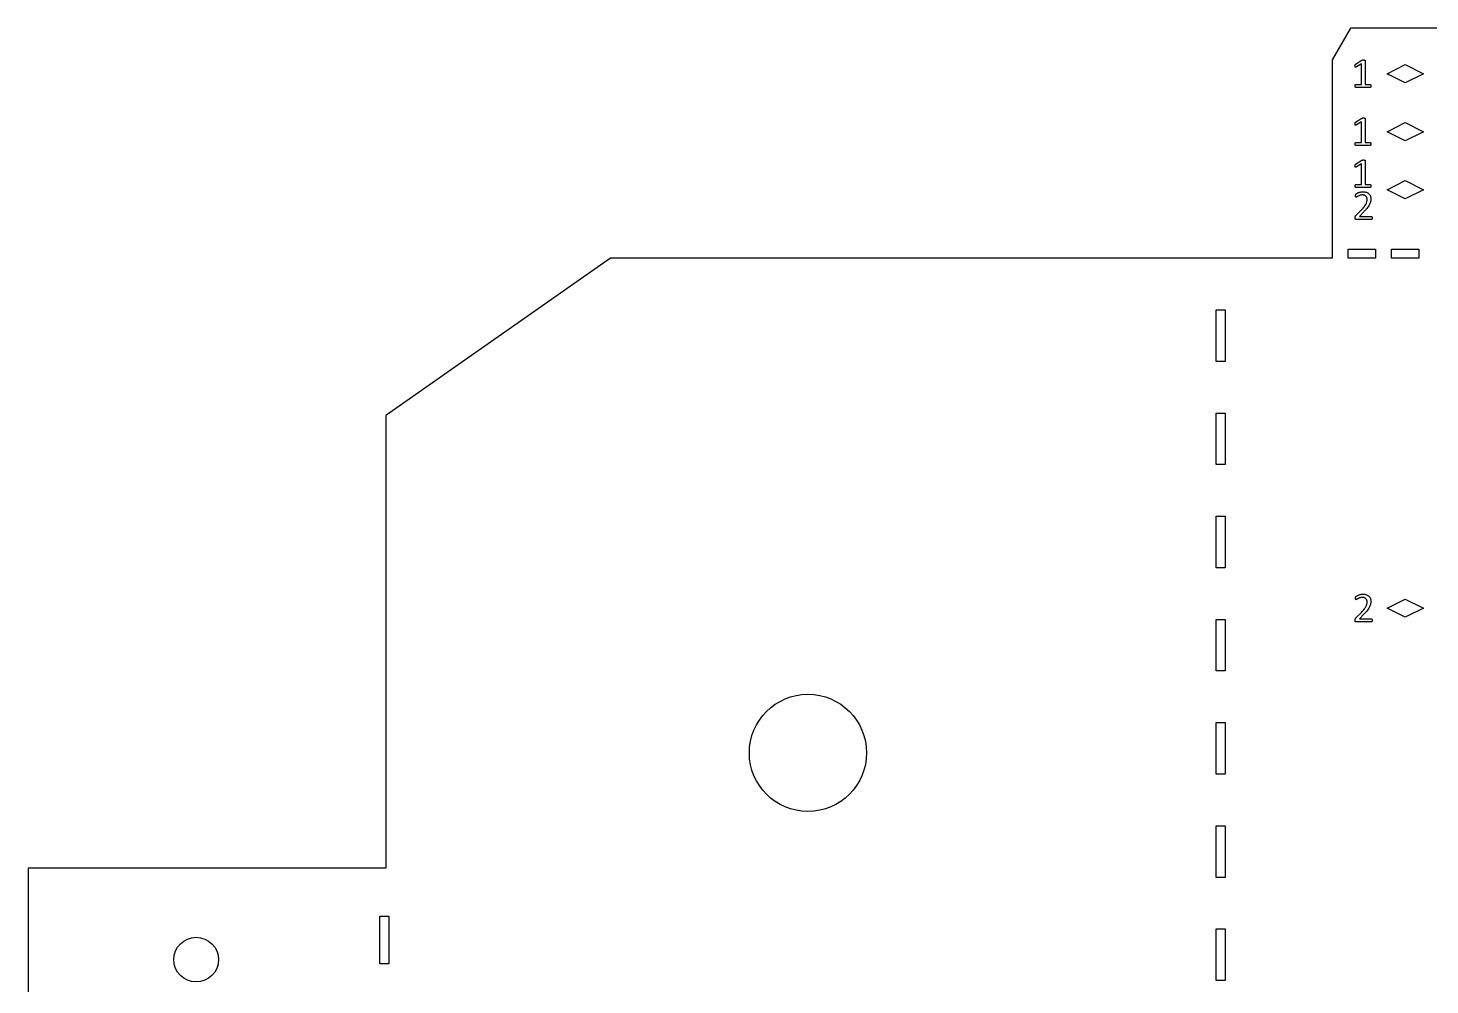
# Model space of a CAD drawing. Header units: inches. Extents: x 81.2 to 93.2, y 89.1 to 102.6.
# Drawn here: x 81.22 to 87.27, y 98.5 to 102.62 of the extents above; entities that cross this region are included whole.
import ezdxf

# ---------------------------------------------------------------- set-up
doc = ezdxf.new("R2010")
doc.units = ezdxf.units.IN
doc.header["$MEASUREMENT"] = 0
doc.layers.add('SCRIBE', color=5, linetype='Continuous')

msp = doc.modelspace()

# ---------------------------------------------------------------- linework, layer by layer
for p, q in [((86.9231, 102.6233), (86.8444, 102.4869)), ((87.3956, 102.6233), (86.9231, 102.6233)), ((86.8444, 102.4869), (86.8444, 101.6312)), ((83.7347, 101.6312), (82.7672, 100.9537)), ((86.8444, 101.6312), (83.7347, 101.6312)), ((82.7672, 100.9537), (82.7672, 99.0023)), ((82.7672, 99.0023), (81.2249, 99.0023)), ((81.2249, 99.0023), (81.2249, 97.1519))]:
    msp.add_line(p, q)
for points in [[(87.2381, 102.4264), (87.1594, 102.3871), (87.0806, 102.4264), (87.1594, 102.4658)], [(87.2381, 102.1764), (87.1594, 102.1371), (87.0806, 102.1764), (87.1594, 102.2158)], [(87.2381, 101.9264), (87.1594, 101.8871), (87.0806, 101.9264), (87.1594, 101.9658)], [(86.9133, 101.6312), (86.9133, 101.6705), (87.0314, 101.6705), (87.0314, 101.6312)], [(87.1003, 101.6312), (87.1003, 101.6705), (87.2184, 101.6705), (87.2184, 101.6312)], [(86.3838, 101.1865), (86.3444, 101.1865), (86.3444, 101.4088), (86.3838, 101.4088)], [(86.3838, 100.7419), (86.3444, 100.7419), (86.3444, 100.9642), (86.3838, 100.9642)], [(86.3838, 100.2972), (86.3444, 100.2972), (86.3444, 100.5195), (86.3838, 100.5195)], [(87.1594, 100.0839), (87.0806, 100.1233), (87.1594, 100.1627), (87.2381, 100.1233)], [(86.3838, 99.8526), (86.3444, 99.8526), (86.3444, 100.0749), (86.3838, 100.0749)], [(86.3838, 99.4079), (86.3444, 99.4079), (86.3444, 99.6302), (86.3838, 99.6302)], [(86.3838, 98.9633), (86.3444, 98.9633), (86.3444, 99.1856), (86.3838, 99.1856)], [(82.78, 98.5911), (82.7406, 98.5911), (82.7406, 98.7967), (82.78, 98.7967)], [(86.3838, 98.5186), (86.3444, 98.5186), (86.3444, 98.7409), (86.3838, 98.7409)]]:
    msp.add_lwpolyline(points, close=True)
for centre, radius in [((84.5854, 99.4996), 0.2525), ((81.9493, 98.6086), 0.0962)]:
    msp.add_circle(centre, radius)
at = {"layer": 'SCRIBE'}
for p, q in [((86.9454, 102.4673), (86.9725, 102.4847)), ((86.9711, 102.4693), (86.9484, 102.4558)), ((86.9711, 102.3799), (86.9711, 102.4693)), ((86.9867, 102.4832), (86.9867, 102.3799)), ((86.9465, 102.3799), (86.9711, 102.3799)), ((87.008, 102.3674), (86.9465, 102.3674)), ((86.9867, 102.3799), (87.008, 102.3799)), ((86.9454, 102.2173), (86.9725, 102.2347)), ((86.9711, 102.2193), (86.9484, 102.2058)), ((86.9711, 102.1299), (86.9711, 102.2193)), ((86.9867, 102.2332), (86.9867, 102.1299)), ((86.9465, 102.1299), (86.9711, 102.1299)), ((87.008, 102.1174), (86.9465, 102.1174)), ((86.9867, 102.1299), (87.008, 102.1299)), ((86.9454, 102.0362), (86.9725, 102.0536)), ((86.9711, 102.0382), (86.9484, 102.0247)), ((86.9711, 101.9488), (86.9711, 102.0382)), ((86.9867, 102.0521), (86.9867, 101.9488)), ((86.9465, 101.9488), (86.9711, 101.9488)), ((87.008, 101.9363), (86.9465, 101.9363)), ((86.9867, 101.9488), (87.008, 101.9488)), ((86.9466, 101.8152), (86.9701, 101.8394)), ((87.013, 101.7985), (86.948, 101.7985)), ((86.9803, 101.8312), (86.9617, 101.8118)), ((86.9617, 101.8118), (87.0129, 101.8118)), ((86.9466, 100.081), (86.9701, 100.1051)), ((86.9803, 100.0969), (86.9617, 100.0775)), ((87.013, 100.0642), (86.948, 100.0642)), ((86.9617, 100.0775), (87.0129, 100.0775))]:
    msp.add_line(p, q, dxfattribs=at)
for points, knots in [([(86.9428, 102.4605), (86.9428, 102.461), (86.9428, 102.4619), (86.9429, 102.4627), (86.943, 102.4631)], [0, 0, 0, 0, 0.003635647, 0.006704337, 0.006704337, 0.006704337, 0.006704337]), ([(86.943, 102.4571), (86.943, 102.4576), (86.9428, 102.4587), (86.9428, 102.4599), (86.9428, 102.4605)], [0, 0, 0, 0, 0.003946863, 0.008795165, 0.008795165, 0.008795165, 0.008795165]), ([(86.943, 102.4631), (86.943, 102.4635), (86.9431, 102.4641), (86.9433, 102.4647), (86.9434, 102.465)], [0, 0, 0, 0, 0.002575071, 0.004738533, 0.004738533, 0.004738533, 0.004738533]), ([(86.9439, 102.4551), (86.9437, 102.4554), (86.9433, 102.4559), (86.9431, 102.4567), (86.943, 102.4571)], [0, 0, 0, 0, 0.002408271, 0.005494948, 0.005494948, 0.005494948, 0.005494948]), ([(86.9434, 102.465), (86.9435, 102.4652), (86.9437, 102.4657), (86.944, 102.466), (86.9441, 102.4662)], [0, 0, 0, 0, 0.001922331, 0.00379734, 0.00379734, 0.00379734, 0.00379734]), ([(86.9456, 102.4547), (86.9453, 102.4547), (86.9446, 102.4546), (86.9441, 102.4549), (86.9439, 102.4551)], [0, 0, 0, 0, 0.002394407, 0.004523946, 0.004523946, 0.004523946, 0.004523946]), ([(86.9441, 102.4662), (86.9443, 102.4664), (86.9447, 102.4668), (86.9452, 102.4672), (86.9454, 102.4673)], [0, 0, 0, 0, 0.002020261, 0.004351097, 0.004351097, 0.004351097, 0.004351097]), ([(86.9484, 102.4558), (86.9478, 102.4555), (86.947, 102.4551), (86.946, 102.4548), (86.9456, 102.4547)], [0, 0, 0, 0, 0.004361875, 0.007583489, 0.007583489, 0.007583489, 0.007583489]), ([(86.9725, 102.4847), (86.9727, 102.4848), (86.9729, 102.485), (86.9733, 102.4851), (86.9734, 102.4851)], [0, 0, 0, 0, 0.001217018, 0.002588348, 0.002588348, 0.002588348, 0.002588348]), ([(86.9734, 102.4851), (86.9736, 102.4852), (86.9741, 102.4853), (86.9745, 102.4854), (86.9748, 102.4855)], [0, 0, 0, 0, 0.001624634, 0.003583621, 0.003583621, 0.003583621, 0.003583621]), ([(86.9748, 102.4855), (86.9751, 102.4856), (86.9757, 102.4857), (86.9764, 102.4857), (86.9767, 102.4857)], [0, 0, 0, 0, 0.002281035, 0.004885038, 0.004885038, 0.004885038, 0.004885038]), ([(86.9767, 102.4857), (86.9771, 102.4857), (86.978, 102.4858), (86.9789, 102.4858), (86.9794, 102.4858)], [0, 0, 0, 0, 0.003116588, 0.006924391, 0.006924391, 0.006924391, 0.006924391]), ([(86.9794, 102.4858), (86.9801, 102.4858), (86.9813, 102.4858), (86.9825, 102.4856), (86.9831, 102.4856)], [0, 0, 0, 0, 0.005078226, 0.009246472, 0.009246472, 0.009246472, 0.009246472]), ([(86.9831, 102.4856), (86.9835, 102.4855), (86.9843, 102.4854), (86.985, 102.4852), (86.9853, 102.4851)], [0, 0, 0, 0, 0.003333809, 0.005917274, 0.005917274, 0.005917274, 0.005917274]), ([(86.9853, 102.4851), (86.9856, 102.485), (86.986, 102.4848), (86.9863, 102.4844), (86.9864, 102.4843)], [0, 0, 0, 0, 0.001961542, 0.00351388, 0.00351388, 0.00351388, 0.00351388]), ([(86.9864, 102.4843), (86.9865, 102.4841), (86.9867, 102.4838), (86.9867, 102.4834), (86.9867, 102.4832)], [0, 0, 0, 0, 0.001398093, 0.002764863, 0.002764863, 0.002764863, 0.002764863]), ([(86.9433, 102.3736), (86.9433, 102.3741), (86.9433, 102.375), (86.9435, 102.3759), (86.9435, 102.3764)], [0, 0, 0, 0, 0.003869234, 0.007198451, 0.007198451, 0.007198451, 0.007198451]), ([(86.9435, 102.3707), (86.9435, 102.3711), (86.9433, 102.3721), (86.9433, 102.373), (86.9433, 102.3736)], [0, 0, 0, 0, 0.003386191, 0.007428381, 0.007428381, 0.007428381, 0.007428381]), ([(86.9435, 102.3764), (86.9436, 102.3767), (86.9438, 102.3774), (86.9441, 102.378), (86.9442, 102.3783)], [0, 0, 0, 0, 0.002848912, 0.005265441, 0.005265441, 0.005265441, 0.005265441]), ([(86.9443, 102.3687), (86.9442, 102.369), (86.9438, 102.3696), (86.9436, 102.3703), (86.9435, 102.3707)], [0, 0, 0, 0, 0.00241293, 0.005250574, 0.005250574, 0.005250574, 0.005250574]), ([(86.9442, 102.3783), (86.9444, 102.3786), (86.9446, 102.379), (86.945, 102.3794), (86.9452, 102.3795)], [0, 0, 0, 0, 0.002080151, 0.00395847, 0.00395847, 0.00395847, 0.00395847]), ([(86.9454, 102.3677), (86.9452, 102.3678), (86.9448, 102.3681), (86.9445, 102.3685), (86.9443, 102.3687)], [0, 0, 0, 0, 0.001725476, 0.003775369, 0.003775369, 0.003775369, 0.003775369]), ([(86.9452, 102.3795), (86.9454, 102.3796), (86.9458, 102.3799), (86.9463, 102.3799), (86.9465, 102.3799)], [0, 0, 0, 0, 0.001767391, 0.003546057, 0.003546057, 0.003546057, 0.003546057]), ([(86.9465, 102.3674), (86.9463, 102.3674), (86.9459, 102.3674), (86.9455, 102.3676), (86.9454, 102.3677)], [0, 0, 0, 0, 0.001570728, 0.003135079, 0.003135079, 0.003135079, 0.003135079]), ([(87.008, 102.3799), (87.0082, 102.3799), (87.0087, 102.3799), (87.0091, 102.3796), (87.0093, 102.3795)], [0, 0, 0, 0, 0.001807211, 0.003652688, 0.003652688, 0.003652688, 0.003652688]), ([(87.0092, 102.3677), (87.009, 102.3676), (87.0086, 102.3674), (87.0082, 102.3674), (87.008, 102.3674)], [0, 0, 0, 0, 0.00164449, 0.003243828, 0.003243828, 0.003243828, 0.003243828]), ([(87.0102, 102.3687), (87.0101, 102.3685), (87.0098, 102.3681), (87.0094, 102.3678), (87.0092, 102.3677)], [0, 0, 0, 0, 0.002013859, 0.003785026, 0.003785026, 0.003785026, 0.003785026]), ([(87.0093, 102.3795), (87.0095, 102.3794), (87.01, 102.379), (87.0102, 102.3786), (87.0104, 102.3783)], [0, 0, 0, 0, 0.001942998, 0.004039286, 0.004039286, 0.004039286, 0.004039286]), ([(87.011, 102.3707), (87.0109, 102.3703), (87.0107, 102.3696), (87.0104, 102.369), (87.0102, 102.3687)], [0, 0, 0, 0, 0.002829272, 0.005203089, 0.005203089, 0.005203089, 0.005203089]), ([(87.0104, 102.3783), (87.0105, 102.378), (87.0108, 102.3774), (87.0109, 102.3767), (87.011, 102.3764)], [0, 0, 0, 0, 0.002405307, 0.005231788, 0.005231788, 0.005231788, 0.005231788]), ([(87.011, 102.3764), (87.0111, 102.3759), (87.0112, 102.375), (87.0112, 102.3741), (87.0112, 102.3736)], [0, 0, 0, 0, 0.003316823, 0.007184874, 0.007184874, 0.007184874, 0.007184874]), ([(87.0112, 102.3736), (87.0112, 102.373), (87.0112, 102.3721), (87.011, 102.3711), (87.011, 102.3707)], [0, 0, 0, 0, 0.00404219, 0.007428381, 0.007428381, 0.007428381, 0.007428381]), ([(86.9428, 102.2105), (86.9428, 102.211), (86.9428, 102.2119), (86.9429, 102.2127), (86.943, 102.2131)], [0, 0, 0, 0, 0.003635647, 0.006704337, 0.006704337, 0.006704337, 0.006704337]), ([(86.943, 102.2071), (86.943, 102.2076), (86.9428, 102.2087), (86.9428, 102.2099), (86.9428, 102.2105)], [0, 0, 0, 0, 0.003946863, 0.008795165, 0.008795165, 0.008795165, 0.008795165]), ([(86.943, 102.2131), (86.943, 102.2135), (86.9431, 102.2141), (86.9433, 102.2147), (86.9434, 102.215)], [0, 0, 0, 0, 0.002575071, 0.004738533, 0.004738533, 0.004738533, 0.004738533]), ([(86.9434, 102.215), (86.9435, 102.2152), (86.9437, 102.2157), (86.944, 102.216), (86.9441, 102.2162)], [0, 0, 0, 0, 0.001922331, 0.00379734, 0.00379734, 0.00379734, 0.00379734]), ([(86.9441, 102.2162), (86.9443, 102.2164), (86.9447, 102.2168), (86.9452, 102.2172), (86.9454, 102.2173)], [0, 0, 0, 0, 0.002020261, 0.004351097, 0.004351097, 0.004351097, 0.004351097]), ([(86.9725, 102.2347), (86.9727, 102.2348), (86.9729, 102.235), (86.9733, 102.2351), (86.9734, 102.2351)], [0, 0, 0, 0, 0.001217018, 0.002588348, 0.002588348, 0.002588348, 0.002588348]), ([(86.9734, 102.2351), (86.9736, 102.2352), (86.9741, 102.2353), (86.9745, 102.2354), (86.9748, 102.2355)], [0, 0, 0, 0, 0.001624634, 0.003583621, 0.003583621, 0.003583621, 0.003583621]), ([(86.9748, 102.2355), (86.9751, 102.2356), (86.9757, 102.2357), (86.9764, 102.2357), (86.9767, 102.2357)], [0, 0, 0, 0, 0.002281035, 0.004885038, 0.004885038, 0.004885038, 0.004885038]), ([(86.9767, 102.2357), (86.9771, 102.2357), (86.978, 102.2358), (86.9789, 102.2358), (86.9794, 102.2358)], [0, 0, 0, 0, 0.003116588, 0.006924391, 0.006924391, 0.006924391, 0.006924391]), ([(86.9794, 102.2358), (86.9801, 102.2358), (86.9813, 102.2358), (86.9825, 102.2356), (86.9831, 102.2356)], [0, 0, 0, 0, 0.005078226, 0.009246472, 0.009246472, 0.009246472, 0.009246472]), ([(86.9831, 102.2356), (86.9835, 102.2355), (86.9843, 102.2354), (86.985, 102.2352), (86.9853, 102.2351)], [0, 0, 0, 0, 0.003333809, 0.005917274, 0.005917274, 0.005917274, 0.005917274]), ([(86.9853, 102.2351), (86.9856, 102.235), (86.986, 102.2348), (86.9863, 102.2344), (86.9864, 102.2343)], [0, 0, 0, 0, 0.001961542, 0.00351388, 0.00351388, 0.00351388, 0.00351388]), ([(86.9864, 102.2343), (86.9865, 102.2341), (86.9867, 102.2338), (86.9867, 102.2334), (86.9867, 102.2332)], [0, 0, 0, 0, 0.001398093, 0.002764863, 0.002764863, 0.002764863, 0.002764863]), ([(86.9439, 102.2051), (86.9437, 102.2054), (86.9433, 102.2059), (86.9431, 102.2067), (86.943, 102.2071)], [0, 0, 0, 0, 0.002408271, 0.005494948, 0.005494948, 0.005494948, 0.005494948]), ([(86.9456, 102.2047), (86.9453, 102.2047), (86.9446, 102.2046), (86.9441, 102.2049), (86.9439, 102.2051)], [0, 0, 0, 0, 0.002394407, 0.004523946, 0.004523946, 0.004523946, 0.004523946]), ([(86.9484, 102.2058), (86.9478, 102.2055), (86.947, 102.2051), (86.946, 102.2048), (86.9456, 102.2047)], [0, 0, 0, 0, 0.004361875, 0.007583489, 0.007583489, 0.007583489, 0.007583489]), ([(86.9433, 102.1236), (86.9433, 102.1241), (86.9433, 102.125), (86.9435, 102.1259), (86.9435, 102.1264)], [0, 0, 0, 0, 0.003869234, 0.007198451, 0.007198451, 0.007198451, 0.007198451]), ([(86.9435, 102.1207), (86.9435, 102.1211), (86.9433, 102.1221), (86.9433, 102.123), (86.9433, 102.1236)], [0, 0, 0, 0, 0.003386191, 0.007428381, 0.007428381, 0.007428381, 0.007428381]), ([(86.9435, 102.1264), (86.9436, 102.1267), (86.9438, 102.1274), (86.9441, 102.128), (86.9442, 102.1283)], [0, 0, 0, 0, 0.002848912, 0.005265441, 0.005265441, 0.005265441, 0.005265441]), ([(86.9443, 102.1187), (86.9442, 102.119), (86.9438, 102.1196), (86.9436, 102.1203), (86.9435, 102.1207)], [0, 0, 0, 0, 0.00241293, 0.005250574, 0.005250574, 0.005250574, 0.005250574]), ([(86.9442, 102.1283), (86.9444, 102.1286), (86.9446, 102.129), (86.945, 102.1294), (86.9452, 102.1295)], [0, 0, 0, 0, 0.002080151, 0.00395847, 0.00395847, 0.00395847, 0.00395847]), ([(86.9454, 102.1177), (86.9452, 102.1178), (86.9448, 102.1181), (86.9445, 102.1185), (86.9443, 102.1187)], [0, 0, 0, 0, 0.001725476, 0.003775369, 0.003775369, 0.003775369, 0.003775369]), ([(86.9452, 102.1295), (86.9454, 102.1296), (86.9458, 102.1299), (86.9463, 102.1299), (86.9465, 102.1299)], [0, 0, 0, 0, 0.001767391, 0.003546057, 0.003546057, 0.003546057, 0.003546057]), ([(86.9465, 102.1174), (86.9463, 102.1174), (86.9459, 102.1174), (86.9455, 102.1176), (86.9454, 102.1177)], [0, 0, 0, 0, 0.001570728, 0.003135079, 0.003135079, 0.003135079, 0.003135079]), ([(87.008, 102.1299), (87.0082, 102.1299), (87.0087, 102.1299), (87.0091, 102.1296), (87.0093, 102.1295)], [0, 0, 0, 0, 0.001807211, 0.003652688, 0.003652688, 0.003652688, 0.003652688]), ([(87.0092, 102.1177), (87.009, 102.1176), (87.0086, 102.1174), (87.0082, 102.1174), (87.008, 102.1174)], [0, 0, 0, 0, 0.00164449, 0.003243828, 0.003243828, 0.003243828, 0.003243828]), ([(87.0102, 102.1187), (87.0101, 102.1185), (87.0098, 102.1181), (87.0094, 102.1178), (87.0092, 102.1177)], [0, 0, 0, 0, 0.002013859, 0.003785026, 0.003785026, 0.003785026, 0.003785026]), ([(87.0093, 102.1295), (87.0095, 102.1294), (87.01, 102.129), (87.0102, 102.1286), (87.0104, 102.1283)], [0, 0, 0, 0, 0.001942998, 0.004039286, 0.004039286, 0.004039286, 0.004039286]), ([(87.011, 102.1207), (87.0109, 102.1203), (87.0107, 102.1196), (87.0104, 102.119), (87.0102, 102.1187)], [0, 0, 0, 0, 0.002829272, 0.005203089, 0.005203089, 0.005203089, 0.005203089]), ([(87.0104, 102.1283), (87.0105, 102.128), (87.0108, 102.1274), (87.0109, 102.1267), (87.011, 102.1264)], [0, 0, 0, 0, 0.002405307, 0.005231788, 0.005231788, 0.005231788, 0.005231788]), ([(87.011, 102.1264), (87.0111, 102.1259), (87.0112, 102.125), (87.0112, 102.1241), (87.0112, 102.1236)], [0, 0, 0, 0, 0.003316823, 0.007184874, 0.007184874, 0.007184874, 0.007184874]), ([(87.0112, 102.1236), (87.0112, 102.123), (87.0112, 102.1221), (87.011, 102.1211), (87.011, 102.1207)], [0, 0, 0, 0, 0.00404219, 0.007428381, 0.007428381, 0.007428381, 0.007428381]), ([(86.9428, 102.0294), (86.9428, 102.0299), (86.9428, 102.0308), (86.9429, 102.0316), (86.943, 102.032)], [0, 0, 0, 0, 0.003635647, 0.006704337, 0.006704337, 0.006704337, 0.006704337]), ([(86.943, 102.026), (86.943, 102.0265), (86.9428, 102.0276), (86.9428, 102.0288), (86.9428, 102.0294)], [0, 0, 0, 0, 0.003946863, 0.008795165, 0.008795165, 0.008795165, 0.008795165]), ([(86.943, 102.032), (86.943, 102.0324), (86.9431, 102.033), (86.9433, 102.0336), (86.9434, 102.0339)], [0, 0, 0, 0, 0.002575071, 0.004738533, 0.004738533, 0.004738533, 0.004738533]), ([(86.9434, 102.0339), (86.9435, 102.0341), (86.9437, 102.0346), (86.944, 102.0349), (86.9441, 102.0351)], [0, 0, 0, 0, 0.001922331, 0.00379734, 0.00379734, 0.00379734, 0.00379734]), ([(86.9441, 102.0351), (86.9443, 102.0353), (86.9447, 102.0357), (86.9452, 102.036), (86.9454, 102.0362)], [0, 0, 0, 0, 0.002020261, 0.004351097, 0.004351097, 0.004351097, 0.004351097]), ([(86.9725, 102.0536), (86.9727, 102.0537), (86.9729, 102.0539), (86.9733, 102.054), (86.9734, 102.054)], [0, 0, 0, 0, 0.001217018, 0.002588348, 0.002588348, 0.002588348, 0.002588348]), ([(86.9734, 102.054), (86.9736, 102.0541), (86.9741, 102.0542), (86.9745, 102.0543), (86.9748, 102.0544)], [0, 0, 0, 0, 0.001624634, 0.003583621, 0.003583621, 0.003583621, 0.003583621]), ([(86.9748, 102.0544), (86.9751, 102.0544), (86.9757, 102.0546), (86.9764, 102.0546), (86.9767, 102.0546)], [0, 0, 0, 0, 0.002281035, 0.004885038, 0.004885038, 0.004885038, 0.004885038]), ([(86.9767, 102.0546), (86.9771, 102.0546), (86.978, 102.0547), (86.9789, 102.0547), (86.9794, 102.0547)], [0, 0, 0, 0, 0.003116588, 0.006924391, 0.006924391, 0.006924391, 0.006924391]), ([(86.9794, 102.0547), (86.9801, 102.0547), (86.9813, 102.0547), (86.9825, 102.0545), (86.9831, 102.0545)], [0, 0, 0, 0, 0.005078226, 0.009246472, 0.009246472, 0.009246472, 0.009246472]), ([(86.9831, 102.0545), (86.9835, 102.0544), (86.9843, 102.0543), (86.985, 102.0541), (86.9853, 102.054)], [0, 0, 0, 0, 0.003333809, 0.005917274, 0.005917274, 0.005917274, 0.005917274]), ([(86.9853, 102.054), (86.9856, 102.0539), (86.986, 102.0537), (86.9863, 102.0533), (86.9864, 102.0532)], [0, 0, 0, 0, 0.001961542, 0.00351388, 0.00351388, 0.00351388, 0.00351388]), ([(86.9864, 102.0532), (86.9865, 102.053), (86.9867, 102.0527), (86.9867, 102.0523), (86.9867, 102.0521)], [0, 0, 0, 0, 0.001398093, 0.002764863, 0.002764863, 0.002764863, 0.002764863]), ([(86.9439, 102.024), (86.9437, 102.0243), (86.9433, 102.0248), (86.9431, 102.0256), (86.943, 102.026)], [0, 0, 0, 0, 0.002408271, 0.005494948, 0.005494948, 0.005494948, 0.005494948]), ([(86.9456, 102.0236), (86.9453, 102.0236), (86.9446, 102.0235), (86.9441, 102.0238), (86.9439, 102.024)], [0, 0, 0, 0, 0.002394407, 0.004523946, 0.004523946, 0.004523946, 0.004523946]), ([(86.9484, 102.0247), (86.9478, 102.0244), (86.947, 102.024), (86.946, 102.0237), (86.9456, 102.0236)], [0, 0, 0, 0, 0.004361875, 0.007583489, 0.007583489, 0.007583489, 0.007583489]), ([(86.9433, 101.9425), (86.9433, 101.943), (86.9433, 101.9439), (86.9435, 101.9448), (86.9435, 101.9453)], [0, 0, 0, 0, 0.003869234, 0.007198451, 0.007198451, 0.007198451, 0.007198451]), ([(86.9435, 101.9396), (86.9435, 101.94), (86.9433, 101.941), (86.9433, 101.9419), (86.9433, 101.9425)], [0, 0, 0, 0, 0.003386191, 0.007428381, 0.007428381, 0.007428381, 0.007428381]), ([(86.9435, 101.9453), (86.9436, 101.9456), (86.9438, 101.9463), (86.9441, 101.9469), (86.9442, 101.9472)], [0, 0, 0, 0, 0.002848912, 0.005265441, 0.005265441, 0.005265441, 0.005265441]), ([(86.9443, 101.9376), (86.9442, 101.9379), (86.9438, 101.9385), (86.9436, 101.9392), (86.9435, 101.9396)], [0, 0, 0, 0, 0.00241293, 0.005250574, 0.005250574, 0.005250574, 0.005250574]), ([(86.9442, 101.9472), (86.9444, 101.9475), (86.9446, 101.9479), (86.945, 101.9483), (86.9452, 101.9484)], [0, 0, 0, 0, 0.002080151, 0.00395847, 0.00395847, 0.00395847, 0.00395847]), ([(86.9454, 101.9366), (86.9452, 101.9367), (86.9448, 101.937), (86.9445, 101.9374), (86.9443, 101.9376)], [0, 0, 0, 0, 0.001725476, 0.003775369, 0.003775369, 0.003775369, 0.003775369]), ([(86.9452, 101.9484), (86.9454, 101.9485), (86.9458, 101.9488), (86.9463, 101.9488), (86.9465, 101.9488)], [0, 0, 0, 0, 0.001767391, 0.003546057, 0.003546057, 0.003546057, 0.003546057]), ([(86.9465, 101.9363), (86.9463, 101.9363), (86.9459, 101.9363), (86.9455, 101.9365), (86.9454, 101.9366)], [0, 0, 0, 0, 0.001570728, 0.003135079, 0.003135079, 0.003135079, 0.003135079]), ([(86.946, 101.9066), (86.9462, 101.9068), (86.9466, 101.9074), (86.9471, 101.9079), (86.9474, 101.9082)], [0, 0, 0, 0, 0.002284688, 0.005487658, 0.005487658, 0.005487658, 0.005487658]), ([(86.9474, 101.9082), (86.9479, 101.9086), (86.9491, 101.9095), (86.9504, 101.9103), (86.9512, 101.9108)], [0, 0, 0, 0, 0.00473657, 0.01162603, 0.01162603, 0.01162603, 0.01162603]), ([(86.9512, 101.9108), (86.9522, 101.9113), (86.9544, 101.9126), (86.9567, 101.9135), (86.9579, 101.914)], [0, 0, 0, 0, 0.00871159, 0.01895733, 0.01895733, 0.01895733, 0.01895733]), ([(86.9579, 101.914), (86.9593, 101.9145), (86.9623, 101.9156), (86.9653, 101.9163), (86.9668, 101.9167)], [0, 0, 0, 0, 0.01141218, 0.02363523, 0.02363523, 0.02363523, 0.02363523]), ([(86.9668, 101.9167), (86.9685, 101.917), (86.9719, 101.9177), (86.9753, 101.9177), (86.9771, 101.9178)], [0, 0, 0, 0, 0.01283265, 0.02614874, 0.02614874, 0.02614874, 0.02614874]), ([(86.9771, 101.9178), (86.9798, 101.9177), (86.9848, 101.9176), (86.9897, 101.9161), (86.992, 101.9154)], [0, 0, 0, 0, 0.02039392, 0.03860593, 0.03860593, 0.03860593, 0.03860593]), ([(86.992, 101.9154), (86.994, 101.9145), (86.9979, 101.9129), (87.0011, 101.9101), (87.0026, 101.9088)], [0, 0, 0, 0, 0.01655218, 0.03194212, 0.03194212, 0.03194212, 0.03194212]), ([(87.0026, 101.9088), (87.004, 101.9073), (87.0066, 101.9044), (87.0082, 101.9009), (87.009, 101.8991)], [0, 0, 0, 0, 0.01482224, 0.02961907, 0.02961907, 0.02961907, 0.02961907]), ([(87.008, 101.9488), (87.0082, 101.9488), (87.0087, 101.9488), (87.0091, 101.9485), (87.0093, 101.9484)], [0, 0, 0, 0, 0.001807211, 0.003652688, 0.003652688, 0.003652688, 0.003652688]), ([(87.0092, 101.9366), (87.009, 101.9365), (87.0086, 101.9363), (87.0082, 101.9363), (87.008, 101.9363)], [0, 0, 0, 0, 0.00164449, 0.003243828, 0.003243828, 0.003243828, 0.003243828]), ([(87.0102, 101.9376), (87.0101, 101.9374), (87.0098, 101.937), (87.0094, 101.9367), (87.0092, 101.9366)], [0, 0, 0, 0, 0.002013859, 0.003785026, 0.003785026, 0.003785026, 0.003785026]), ([(87.0093, 101.9484), (87.0095, 101.9483), (87.01, 101.9479), (87.0102, 101.9475), (87.0104, 101.9472)], [0, 0, 0, 0, 0.001942998, 0.004039286, 0.004039286, 0.004039286, 0.004039286]), ([(87.011, 101.9396), (87.0109, 101.9392), (87.0107, 101.9385), (87.0104, 101.9379), (87.0102, 101.9376)], [0, 0, 0, 0, 0.002829272, 0.005203089, 0.005203089, 0.005203089, 0.005203089]), ([(87.0104, 101.9472), (87.0105, 101.9469), (87.0108, 101.9463), (87.0109, 101.9456), (87.011, 101.9453)], [0, 0, 0, 0, 0.002405307, 0.005231788, 0.005231788, 0.005231788, 0.005231788]), ([(87.011, 101.9453), (87.0111, 101.9448), (87.0112, 101.9439), (87.0112, 101.943), (87.0112, 101.9425)], [0, 0, 0, 0, 0.003316823, 0.007184874, 0.007184874, 0.007184874, 0.007184874]), ([(87.0112, 101.9425), (87.0112, 101.9419), (87.0112, 101.941), (87.011, 101.94), (87.011, 101.9396)], [0, 0, 0, 0, 0.00404219, 0.007428381, 0.007428381, 0.007428381, 0.007428381]), ([(86.945, 101.9012), (86.945, 101.9016), (86.945, 101.9024), (86.9451, 101.9032), (86.9451, 101.9035)], [0, 0, 0, 0, 0.003231266, 0.006005901, 0.006005901, 0.006005901, 0.006005901]), ([(86.9452, 101.8979), (86.9451, 101.8984), (86.945, 101.8995), (86.945, 101.9006), (86.945, 101.9012)], [0, 0, 0, 0, 0.00382439, 0.008325965, 0.008325965, 0.008325965, 0.008325965]), ([(86.9451, 101.9035), (86.9451, 101.9038), (86.9452, 101.9044), (86.9453, 101.905), (86.9454, 101.9052)], [0, 0, 0, 0, 0.002386583, 0.004464489, 0.004464489, 0.004464489, 0.004464489]), ([(86.9457, 101.8957), (86.9456, 101.896), (86.9454, 101.8967), (86.9452, 101.8975), (86.9452, 101.8979)], [0, 0, 0, 0, 0.002534651, 0.005700892, 0.005700892, 0.005700892, 0.005700892]), ([(86.9454, 101.9052), (86.9455, 101.9055), (86.9456, 101.9059), (86.9459, 101.9064), (86.946, 101.9066)], [0, 0, 0, 0, 0.001907563, 0.003778115, 0.003778115, 0.003778115, 0.003778115]), ([(86.9465, 101.8945), (86.9464, 101.8947), (86.946, 101.895), (86.9458, 101.8955), (86.9457, 101.8957)], [0, 0, 0, 0, 0.001699084, 0.003725318, 0.003725318, 0.003725318, 0.003725318]), ([(86.9477, 101.8942), (86.9475, 101.8942), (86.9471, 101.8942), (86.9467, 101.8944), (86.9465, 101.8945)], [0, 0, 0, 0, 0.001593871, 0.003155237, 0.003155237, 0.003155237, 0.003155237]), ([(86.9511, 101.8957), (86.9505, 101.8953), (86.9494, 101.8945), (86.9482, 101.8943), (86.9477, 101.8942)], [0, 0, 0, 0, 0.005878443, 0.009612166, 0.009612166, 0.009612166, 0.009612166]), ([(86.9569, 101.8991), (86.9558, 101.8985), (86.9539, 101.8974), (86.952, 101.8962), (86.9511, 101.8957)], [0, 0, 0, 0, 0.00913042, 0.01685337, 0.01685337, 0.01685337, 0.01685337]), ([(86.9648, 101.9024), (86.9634, 101.9019), (86.9607, 101.901), (86.9581, 101.8997), (86.9569, 101.8991)], [0, 0, 0, 0, 0.01158332, 0.02198567, 0.02198567, 0.02198567, 0.02198567]), ([(86.9751, 101.904), (86.9733, 101.9039), (86.9698, 101.9038), (86.9664, 101.9029), (86.9648, 101.9024)], [0, 0, 0, 0, 0.01381521, 0.0264554, 0.0264554, 0.0264554, 0.0264554]), ([(86.9701, 101.8394), (86.9726, 101.842), (86.9771, 101.8468), (86.9812, 101.852), (86.9831, 101.8544)], [0, 0, 0, 0, 0.02743727, 0.05052899, 0.05052899, 0.05052899, 0.05052899]), ([(86.9837, 101.9024), (86.9824, 101.9029), (86.9796, 101.9038), (86.9766, 101.9039), (86.9751, 101.904)], [0, 0, 0, 0, 0.01065341, 0.02236237, 0.02236237, 0.02236237, 0.02236237]), ([(86.9965, 101.8495), (86.9942, 101.8466), (86.9891, 101.8403), (86.9834, 101.8344), (86.9803, 101.8312)], [0, 0, 0, 0, 0.02821007, 0.0620706, 0.0620706, 0.0620706, 0.0620706]), ([(86.9831, 101.8544), (86.9846, 101.8564), (86.9874, 101.8603), (86.9897, 101.8645), (86.9907, 101.8664)], [0, 0, 0, 0, 0.01952854, 0.03627232, 0.03627232, 0.03627232, 0.03627232]), ([(86.9899, 101.8982), (86.989, 101.8991), (86.9872, 101.9008), (86.9849, 101.9019), (86.9837, 101.9024)], [0, 0, 0, 0, 0.00930619, 0.01917319, 0.01917319, 0.01917319, 0.01917319]), ([(86.9937, 101.8921), (86.9933, 101.8932), (86.9923, 101.8955), (86.9907, 101.8973), (86.9899, 101.8982)], [0, 0, 0, 0, 0.00928038, 0.0184129, 0.0184129, 0.0184129, 0.0184129]), ([(86.9907, 101.8664), (86.9915, 101.8682), (86.993, 101.8713), (86.9938, 101.8748), (86.9942, 101.8763)], [0, 0, 0, 0, 0.01435635, 0.02674603, 0.02674603, 0.02674603, 0.02674603]), ([(86.9951, 101.8847), (86.995, 101.886), (86.9949, 101.8885), (86.9941, 101.8909), (86.9937, 101.8921)], [0, 0, 0, 0, 0.00969935, 0.01917919, 0.01917919, 0.01917919, 0.01917919]), ([(86.9942, 101.8763), (86.9945, 101.8778), (86.9949, 101.8806), (86.995, 101.8834), (86.9951, 101.8847)], [0, 0, 0, 0, 0.0110784, 0.02136155, 0.02136155, 0.02136155, 0.02136155]), ([(87.0058, 101.8639), (87.0046, 101.8616), (87.0018, 101.8566), (86.9984, 101.852), (86.9965, 101.8495)], [0, 0, 0, 0, 0.02009367, 0.04370444, 0.04370444, 0.04370444, 0.04370444]), ([(87.01, 101.876), (87.0096, 101.8741), (87.0086, 101.8699), (87.0068, 101.866), (87.0058, 101.8639)], [0, 0, 0, 0, 0.01528884, 0.03259483, 0.03259483, 0.03259483, 0.03259483]), ([(87.009, 101.8991), (87.0096, 101.8972), (87.0108, 101.8933), (87.011, 101.8893), (87.011, 101.8873)], [0, 0, 0, 0, 0.0150736, 0.03059197, 0.03059197, 0.03059197, 0.03059197]), ([(87.011, 101.8873), (87.011, 101.8854), (87.0109, 101.8816), (87.0103, 101.8779), (87.01, 101.876)], [0, 0, 0, 0, 0.01429294, 0.02864096, 0.02864096, 0.02864096, 0.02864096]), ([(86.9428, 101.8053), (86.9428, 101.8059), (86.9428, 101.8069), (86.9429, 101.808), (86.943, 101.8085)], [0, 0, 0, 0, 0.00432783, 0.008087371, 0.008087371, 0.008087371, 0.008087371]), ([(86.9431, 101.8019), (86.943, 101.8024), (86.9428, 101.8036), (86.9428, 101.8047), (86.9428, 101.8053)], [0, 0, 0, 0, 0.00391257, 0.008589994, 0.008589994, 0.008589994, 0.008589994]), ([(86.943, 101.8085), (86.943, 101.8089), (86.9431, 101.8097), (86.9434, 101.8105), (86.9436, 101.8109)], [0, 0, 0, 0, 0.003308191, 0.006327544, 0.006327544, 0.006327544, 0.006327544]), ([(86.9441, 101.7999), (86.9439, 101.8001), (86.9434, 101.8008), (86.9432, 101.8015), (86.9431, 101.8019)], [0, 0, 0, 0, 0.002704176, 0.005933396, 0.005933396, 0.005933396, 0.005933396]), ([(86.9436, 101.8109), (86.9437, 101.8112), (86.9441, 101.812), (86.9445, 101.8126), (86.9447, 101.813)], [0, 0, 0, 0, 0.002971734, 0.006089147, 0.006089147, 0.006089147, 0.006089147]), ([(86.9458, 101.7988), (86.9455, 101.7989), (86.9448, 101.7992), (86.9444, 101.7996), (86.9441, 101.7999)], [0, 0, 0, 0, 0.002490312, 0.004968558, 0.004968558, 0.004968558, 0.004968558]), ([(86.9447, 101.813), (86.945, 101.8133), (86.9456, 101.8141), (86.9462, 101.8148), (86.9466, 101.8152)], [0, 0, 0, 0, 0.003423318, 0.007318479, 0.007318479, 0.007318479, 0.007318479]), ([(86.948, 101.7985), (86.9476, 101.7985), (86.9468, 101.7985), (86.9461, 101.7987), (86.9458, 101.7988)], [0, 0, 0, 0, 0.003035568, 0.005729556, 0.005729556, 0.005729556, 0.005729556]), ([(87.0129, 101.8118), (87.0131, 101.8117), (87.0136, 101.8117), (87.014, 101.8115), (87.0143, 101.8113)], [0, 0, 0, 0, 0.001835765, 0.003760049, 0.003760049, 0.003760049, 0.003760049]), ([(87.0145, 101.7989), (87.0142, 101.7988), (87.0137, 101.7985), (87.0132, 101.7985), (87.013, 101.7985)], [0, 0, 0, 0, 0.001977182, 0.003984419, 0.003984419, 0.003984419, 0.003984419]), ([(87.0143, 101.8113), (87.0145, 101.8112), (87.015, 101.8108), (87.0153, 101.8104), (87.0155, 101.8101)], [0, 0, 0, 0, 0.002072299, 0.004356987, 0.004356987, 0.004356987, 0.004356987]), ([(87.0155, 101.8002), (87.0154, 101.7999), (87.0151, 101.7994), (87.0147, 101.7991), (87.0145, 101.7989)], [0, 0, 0, 0, 0.00225666, 0.004302906, 0.004302906, 0.004302906, 0.004302906]), ([(87.0155, 101.8101), (87.0156, 101.8098), (87.0159, 101.8092), (87.0161, 101.8085), (87.0162, 101.8081)], [0, 0, 0, 0, 0.002580881, 0.005533503, 0.005533503, 0.005533503, 0.005533503]), ([(87.0162, 101.8023), (87.0161, 101.8019), (87.016, 101.8012), (87.0157, 101.8005), (87.0155, 101.8002)], [0, 0, 0, 0, 0.003050763, 0.005670663, 0.005670663, 0.005670663, 0.005670663]), ([(87.0162, 101.8081), (87.0162, 101.8076), (87.0164, 101.8067), (87.0164, 101.8057), (87.0164, 101.8052)], [0, 0, 0, 0, 0.003402617, 0.007299526, 0.007299526, 0.007299526, 0.007299526]), ([(87.0164, 101.8052), (87.0164, 101.8047), (87.0164, 101.8037), (87.0162, 101.8028), (87.0162, 101.8023)], [0, 0, 0, 0, 0.003925709, 0.007414186, 0.007414186, 0.007414186, 0.007414186]), ([(86.945, 100.1669), (86.945, 100.1673), (86.945, 100.1681), (86.9451, 100.1689), (86.9451, 100.1693)], [0, 0, 0, 0, 0.003231266, 0.006005901, 0.006005901, 0.006005901, 0.006005901]), ([(86.9452, 100.1636), (86.9451, 100.1641), (86.945, 100.1652), (86.945, 100.1663), (86.945, 100.1669)], [0, 0, 0, 0, 0.00382439, 0.008325965, 0.008325965, 0.008325965, 0.008325965]), ([(86.9451, 100.1693), (86.9451, 100.1696), (86.9452, 100.1702), (86.9453, 100.1707), (86.9454, 100.171)], [0, 0, 0, 0, 0.002386583, 0.004464489, 0.004464489, 0.004464489, 0.004464489]), ([(86.9457, 100.1614), (86.9456, 100.1618), (86.9454, 100.1625), (86.9452, 100.1632), (86.9452, 100.1636)], [0, 0, 0, 0, 0.002534651, 0.005700892, 0.005700892, 0.005700892, 0.005700892]), ([(86.9454, 100.171), (86.9455, 100.1712), (86.9456, 100.1717), (86.9459, 100.1721), (86.946, 100.1724)], [0, 0, 0, 0, 0.001907563, 0.003778115, 0.003778115, 0.003778115, 0.003778115]), ([(86.9465, 100.1603), (86.9464, 100.1604), (86.946, 100.1607), (86.9458, 100.1612), (86.9457, 100.1614)], [0, 0, 0, 0, 0.001699084, 0.003725318, 0.003725318, 0.003725318, 0.003725318]), ([(86.946, 100.1724), (86.9462, 100.1726), (86.9466, 100.1732), (86.9471, 100.1737), (86.9474, 100.1739)], [0, 0, 0, 0, 0.002284688, 0.005487658, 0.005487658, 0.005487658, 0.005487658]), ([(86.9477, 100.1599), (86.9475, 100.1599), (86.9471, 100.1599), (86.9467, 100.1602), (86.9465, 100.1603)], [0, 0, 0, 0, 0.001593871, 0.003155237, 0.003155237, 0.003155237, 0.003155237]), ([(86.9474, 100.1739), (86.9479, 100.1743), (86.9491, 100.1753), (86.9504, 100.1761), (86.9512, 100.1765)], [0, 0, 0, 0, 0.00473657, 0.01162603, 0.01162603, 0.01162603, 0.01162603]), ([(86.9511, 100.1614), (86.9505, 100.161), (86.9494, 100.1603), (86.9482, 100.16), (86.9477, 100.1599)], [0, 0, 0, 0, 0.005878443, 0.009612166, 0.009612166, 0.009612166, 0.009612166]), ([(86.9569, 100.1648), (86.9558, 100.1642), (86.9539, 100.1632), (86.952, 100.162), (86.9511, 100.1614)], [0, 0, 0, 0, 0.00913042, 0.01685337, 0.01685337, 0.01685337, 0.01685337]), ([(86.9512, 100.1765), (86.9522, 100.1771), (86.9544, 100.1783), (86.9567, 100.1793), (86.9579, 100.1798)], [0, 0, 0, 0, 0.00871159, 0.01895733, 0.01895733, 0.01895733, 0.01895733]), ([(86.9648, 100.1682), (86.9634, 100.1677), (86.9607, 100.1667), (86.9581, 100.1654), (86.9569, 100.1648)], [0, 0, 0, 0, 0.01158332, 0.02198567, 0.02198567, 0.02198567, 0.02198567]), ([(86.9579, 100.1798), (86.9593, 100.1803), (86.9623, 100.1813), (86.9653, 100.1821), (86.9668, 100.1824)], [0, 0, 0, 0, 0.01141218, 0.02363523, 0.02363523, 0.02363523, 0.02363523]), ([(86.9751, 100.1697), (86.9733, 100.1697), (86.9698, 100.1696), (86.9664, 100.1686), (86.9648, 100.1682)], [0, 0, 0, 0, 0.01381521, 0.0264554, 0.0264554, 0.0264554, 0.0264554]), ([(86.9668, 100.1824), (86.9685, 100.1828), (86.9719, 100.1834), (86.9753, 100.1835), (86.9771, 100.1835)], [0, 0, 0, 0, 0.01283265, 0.02614874, 0.02614874, 0.02614874, 0.02614874]), ([(86.9837, 100.1682), (86.9824, 100.1686), (86.9796, 100.1696), (86.9766, 100.1697), (86.9751, 100.1697)], [0, 0, 0, 0, 0.01065341, 0.02236237, 0.02236237, 0.02236237, 0.02236237]), ([(86.9771, 100.1835), (86.9798, 100.1835), (86.9848, 100.1833), (86.9897, 100.1818), (86.992, 100.1811)], [0, 0, 0, 0, 0.02039392, 0.03860593, 0.03860593, 0.03860593, 0.03860593]), ([(86.9899, 100.164), (86.989, 100.1648), (86.9872, 100.1666), (86.9849, 100.1676), (86.9837, 100.1682)], [0, 0, 0, 0, 0.00930619, 0.01917319, 0.01917319, 0.01917319, 0.01917319]), ([(86.9937, 100.1579), (86.9933, 100.159), (86.9923, 100.1612), (86.9907, 100.1631), (86.9899, 100.164)], [0, 0, 0, 0, 0.00928038, 0.0184129, 0.0184129, 0.0184129, 0.0184129]), ([(86.992, 100.1811), (86.994, 100.1803), (86.9979, 100.1786), (87.0011, 100.1759), (87.0026, 100.1745)], [0, 0, 0, 0, 0.01655218, 0.03194212, 0.03194212, 0.03194212, 0.03194212]), ([(86.9951, 100.1505), (86.995, 100.1517), (86.9949, 100.1543), (86.9941, 100.1567), (86.9937, 100.1579)], [0, 0, 0, 0, 0.00969935, 0.01917919, 0.01917919, 0.01917919, 0.01917919]), ([(87.0026, 100.1745), (87.004, 100.1731), (87.0066, 100.1702), (87.0082, 100.1666), (87.009, 100.1648)], [0, 0, 0, 0, 0.01482224, 0.02961907, 0.02961907, 0.02961907, 0.02961907]), ([(87.009, 100.1648), (87.0096, 100.1629), (87.0108, 100.1591), (87.011, 100.155), (87.011, 100.153)], [0, 0, 0, 0, 0.0150736, 0.03059197, 0.03059197, 0.03059197, 0.03059197]), ([(86.9701, 100.1051), (86.9726, 100.1077), (86.9771, 100.1125), (86.9812, 100.1177), (86.9831, 100.1201)], [0, 0, 0, 0, 0.02743727, 0.05052899, 0.05052899, 0.05052899, 0.05052899]), ([(86.9965, 100.1153), (86.9942, 100.1124), (86.9891, 100.106), (86.9834, 100.1001), (86.9803, 100.0969)], [0, 0, 0, 0, 0.02821007, 0.0620706, 0.0620706, 0.0620706, 0.0620706]), ([(86.9831, 100.1201), (86.9846, 100.1222), (86.9874, 100.1261), (86.9897, 100.1303), (86.9907, 100.1322)], [0, 0, 0, 0, 0.01952854, 0.03627232, 0.03627232, 0.03627232, 0.03627232]), ([(86.9907, 100.1322), (86.9915, 100.1339), (86.993, 100.1371), (86.9938, 100.1405), (86.9942, 100.1421)], [0, 0, 0, 0, 0.01435635, 0.02674603, 0.02674603, 0.02674603, 0.02674603]), ([(86.9942, 100.1421), (86.9945, 100.1435), (86.9949, 100.1463), (86.995, 100.1491), (86.9951, 100.1505)], [0, 0, 0, 0, 0.0110784, 0.02136155, 0.02136155, 0.02136155, 0.02136155]), ([(87.0058, 100.1297), (87.0046, 100.1274), (87.0018, 100.1223), (86.9984, 100.1177), (86.9965, 100.1153)], [0, 0, 0, 0, 0.02009367, 0.04370444, 0.04370444, 0.04370444, 0.04370444]), ([(87.01, 100.1418), (87.0096, 100.1398), (87.0086, 100.1356), (87.0068, 100.1318), (87.0058, 100.1297)], [0, 0, 0, 0, 0.01528884, 0.03259483, 0.03259483, 0.03259483, 0.03259483]), ([(87.011, 100.153), (87.011, 100.1511), (87.0109, 100.1474), (87.0103, 100.1436), (87.01, 100.1418)], [0, 0, 0, 0, 0.01429294, 0.02864096, 0.02864096, 0.02864096, 0.02864096]), ([(86.9428, 100.071), (86.9428, 100.0716), (86.9428, 100.0727), (86.9429, 100.0737), (86.943, 100.0742)], [0, 0, 0, 0, 0.00432783, 0.008087371, 0.008087371, 0.008087371, 0.008087371]), ([(86.9431, 100.0677), (86.943, 100.0682), (86.9428, 100.0693), (86.9428, 100.0704), (86.9428, 100.071)], [0, 0, 0, 0, 0.00391257, 0.008589994, 0.008589994, 0.008589994, 0.008589994]), ([(86.943, 100.0742), (86.943, 100.0747), (86.9431, 100.0755), (86.9434, 100.0763), (86.9436, 100.0766)], [0, 0, 0, 0, 0.003308191, 0.006327544, 0.006327544, 0.006327544, 0.006327544]), ([(86.9441, 100.0656), (86.9439, 100.0659), (86.9434, 100.0665), (86.9432, 100.0673), (86.9431, 100.0677)], [0, 0, 0, 0, 0.002704176, 0.005933396, 0.005933396, 0.005933396, 0.005933396]), ([(86.9436, 100.0766), (86.9437, 100.077), (86.9441, 100.0777), (86.9445, 100.0784), (86.9447, 100.0787)], [0, 0, 0, 0, 0.002971734, 0.006089147, 0.006089147, 0.006089147, 0.006089147]), ([(86.9458, 100.0646), (86.9455, 100.0647), (86.9448, 100.0649), (86.9444, 100.0654), (86.9441, 100.0656)], [0, 0, 0, 0, 0.002490312, 0.004968558, 0.004968558, 0.004968558, 0.004968558]), ([(86.9447, 100.0787), (86.945, 100.0791), (86.9456, 100.0799), (86.9462, 100.0806), (86.9466, 100.081)], [0, 0, 0, 0, 0.003423318, 0.007318479, 0.007318479, 0.007318479, 0.007318479]), ([(86.948, 100.0642), (86.9476, 100.0642), (86.9468, 100.0643), (86.9461, 100.0645), (86.9458, 100.0646)], [0, 0, 0, 0, 0.003035568, 0.005729556, 0.005729556, 0.005729556, 0.005729556]), ([(87.0129, 100.0775), (87.0131, 100.0775), (87.0136, 100.0774), (87.014, 100.0772), (87.0143, 100.0771)], [0, 0, 0, 0, 0.001835765, 0.003760049, 0.003760049, 0.003760049, 0.003760049]), ([(87.0145, 100.0646), (87.0142, 100.0645), (87.0137, 100.0643), (87.0132, 100.0643), (87.013, 100.0642)], [0, 0, 0, 0, 0.001977182, 0.003984419, 0.003984419, 0.003984419, 0.003984419]), ([(87.0143, 100.0771), (87.0145, 100.0769), (87.015, 100.0766), (87.0153, 100.0761), (87.0155, 100.0759)], [0, 0, 0, 0, 0.002072299, 0.004356987, 0.004356987, 0.004356987, 0.004356987]), ([(87.0155, 100.0659), (87.0154, 100.0657), (87.0151, 100.0651), (87.0147, 100.0648), (87.0145, 100.0646)], [0, 0, 0, 0, 0.00225666, 0.004302906, 0.004302906, 0.004302906, 0.004302906]), ([(87.0155, 100.0759), (87.0156, 100.0756), (87.0159, 100.0749), (87.0161, 100.0742), (87.0162, 100.0738)], [0, 0, 0, 0, 0.002580881, 0.005533503, 0.005533503, 0.005533503, 0.005533503]), ([(87.0162, 100.0681), (87.0161, 100.0677), (87.016, 100.0669), (87.0157, 100.0662), (87.0155, 100.0659)], [0, 0, 0, 0, 0.003050763, 0.005670663, 0.005670663, 0.005670663, 0.005670663]), ([(87.0162, 100.0738), (87.0162, 100.0734), (87.0164, 100.0724), (87.0164, 100.0715), (87.0164, 100.071)], [0, 0, 0, 0, 0.003402617, 0.007299526, 0.007299526, 0.007299526, 0.007299526]), ([(87.0164, 100.071), (87.0164, 100.0704), (87.0164, 100.0695), (87.0162, 100.0685), (87.0162, 100.0681)], [0, 0, 0, 0, 0.003925709, 0.007414186, 0.007414186, 0.007414186, 0.007414186])]:
    msp.add_open_spline(points, degree=3, knots=knots, dxfattribs=at)

doc.saveas('drawing.dxf')
